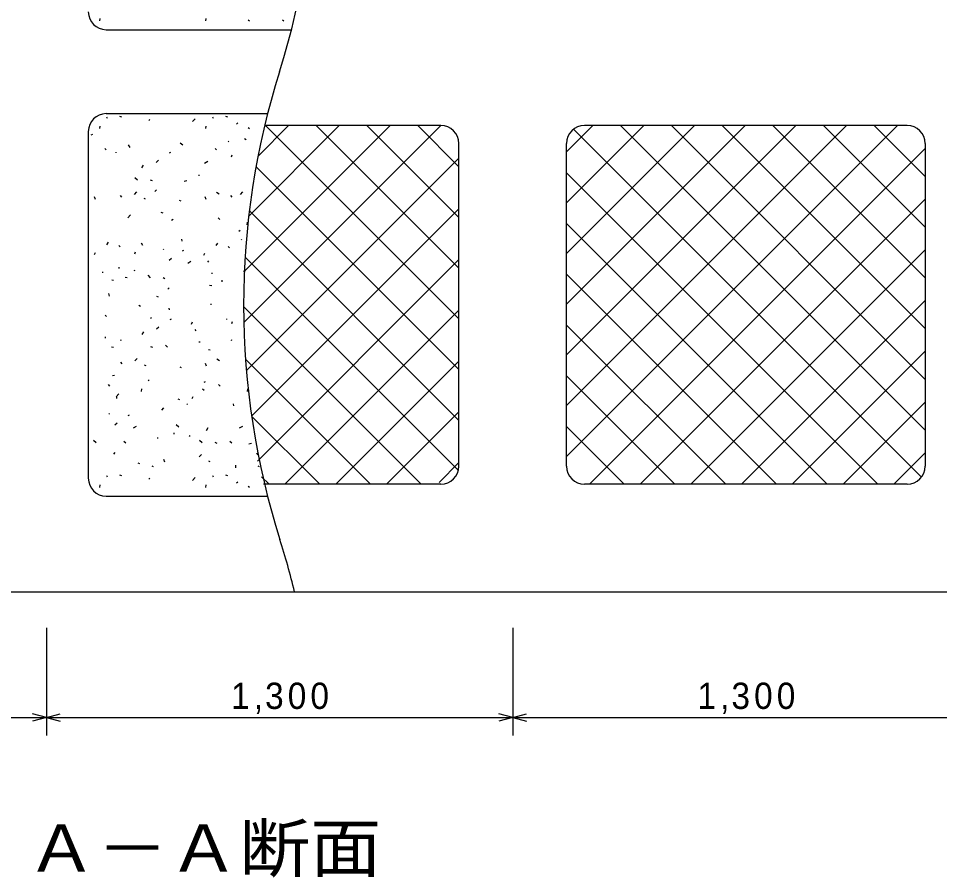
# Model space of a CAD drawing. Units: millimetres at full size, sheet at 1:20. Extents: x -7610 to 7610, y -5340 to 5340.
# Drawn here: x -5388 to -2820, y -2913 to -518 of the extents above; entities that cross this region are included whole.
import ezdxf
from ezdxf.enums import TextEntityAlignment as Align

# ---------------------------------------------------------------- set-up
doc = ezdxf.new("R2010")
doc.units = ezdxf.units.MM
doc.header["$LTSCALE"] = 20
for name, color, linetype in [('0-0_枠', 5, 'Continuous'), ('0-1_菱形金網', 4, 'Continuous'), ('0-5_分割線', 7, 'Continuous'), ('0-6_寸法', 7, 'Continuous'), ('0-8_ハッチング', 3, 'Continuous'), ('2-9_表題', 3, 'Continuous')]:
    doc.layers.add(name, color=color, linetype=linetype)
doc.styles.add('HGPｺﾞｼｯｸE', font='')
doc.styles.get('HGPｺﾞｼｯｸE').set_extended_font_data('HGPｺﾞｼｯｸE')

msp = doc.modelspace()

# ---------------------------------------------------------------- linework, layer by layer
at = {"layer": '0-0_枠'}
for p, q in [((-5143, -549.37), (-4626.71, -549.37)), ((-5143, -783.37), (-4693.29, -783.37)), ((-4210, -816.37), (-4701.4, -816.37)), ((-2910, -816.37), (-3810, -816.37)), ((-5193, -833.37), (-5193, -1799.37)), ((-4160, -1766.37), (-4160, -866.37)), ((-3860, -1766.37), (-3860, -866.37)), ((-2860, -866.37), (-2860, -1766.37)), ((-4210, -1816.37), (-4704.31, -1816.37)), ((-2910, -1816.37), (-3810, -1816.37)), ((-5143, -1849.37), (-4695.06, -1849.37)), ((-6760, -2116.37), (-2018.29, -2116.37))]:
    msp.add_line(p, q, dxfattribs=at)
for centre, start, end in [((-5143, -499.37), 180, 270), ((-5143, -833.37), 90, 180), ((-4210, -866.37), 0, 90), ((-3810, -866.37), 90, 180), ((-2910, -866.37), 0, 90), ((-4210, -1766.37), 270, 0), ((-3810, -1766.37), 180, 270), ((-2910, -1766.37), 270, 0), ((-5143, -1799.37), 180, 270)]:
    msp.add_arc(centre, 50, start, end, dxfattribs=at)
at = {"layer": '0-1_菱形金網'}
for p, q in [((-4759.45, -1365.33), (-4210.24, -816.13)), ((-4757.96, -1222.42), (-4351.91, -816.37)), ((-4745.78, -1068.83), (-4493.33, -816.37)), ((-4719.82, -901.44), (-4634.75, -816.37)), ((-4699.06, -816.37), (-4160, -1355.43)), ((-4557.64, -816.37), (-4160, -1214.01)), ((-4416.22, -816.37), (-4160, -1072.59)), ((-4274.79, -816.37), (-4160, -931.17)), ((-3860, -1597.26), (-3079.12, -816.37)), ((-3860, -1738.68), (-2937.69, -816.37)), ((-3860, -1455.84), (-3220.54, -816.37)), ((-3860, -1314.42), (-3361.96, -816.37)), ((-3860, -890.15), (-3786.22, -816.37)), ((-3860, -1031.57), (-3644.8, -816.37)), ((-3860, -1172.99), (-3503.38, -816.37)), ((-3709.11, -816.37), (-2860, -1665.48)), ((-3567.69, -816.37), (-2860, -1524.06)), ((-3426.27, -816.37), (-2860, -1382.64)), ((-3284.85, -816.37), (-2860, -1241.22)), ((-3143.42, -816.37), (-2860, -1099.8)), ((-3002, -816.37), (-2860, -958.38)), ((-3840.3, -826.6), (-2870.23, -1796.68)), ((-3796.27, -1816.37), (-2860, -880.1)), ((-4752.23, -1499.54), (-4160, -907.31)), ((-4725.46, -931.4), (-4160, -1496.85)), ((-3860, -948.33), (-2991.95, -1816.37)), ((-3654.85, -1816.37), (-2860, -1021.52)), ((-4737.66, -1626.39), (-4160, -1048.73)), ((-4744.05, -1054.22), (-4160, -1638.28)), ((-3860, -1089.75), (-3133.37, -1816.37)), ((-3513.43, -1816.37), (-2860, -1162.94)), ((-4755.93, -1183.77), (-4161.43, -1778.26)), ((-4721.6, -1751.75), (-4160, -1190.15)), ((-3860, -1231.17), (-3274.79, -1816.37)), ((-3372.01, -1816.37), (-2860, -1304.37)), ((-4759.99, -1321.12), (-4264.74, -1816.37)), ((-4644.8, -1816.37), (-4160, -1331.57)), ((-3860, -1372.59), (-3416.22, -1816.37)), ((-3230.59, -1816.37), (-2860, -1445.79)), ((-4754.69, -1467.85), (-4406.17, -1816.37)), ((-4503.38, -1816.37), (-4160, -1472.99)), ((-3860, -1514.01), (-3557.64, -1816.37)), ((-3089.17, -1816.37), (-2860, -1587.21)), ((-4361.96, -1816.37), (-4160, -1614.42)), ((-4737.68, -1626.28), (-4547.59, -1816.37)), ((-3860, -1655.43), (-3699.06, -1816.37)), ((-2947.74, -1816.37), (-2860, -1728.63)), ((-4215.27, -1811.11), (-4160, -1755.84)), ((-4710.06, -1795.33), (-4689.01, -1816.37))]:
    msp.add_line(p, q, dxfattribs=at)
at = {"layer": '0-5_分割線'}
for centre, start, end in [((-6722.5, -16.37), 342.50768, 17.49232), ((-2597.5, -1316.37), 162.50768, 197.60244), ((-6721.25, -2620.34), 13.47649, 17.49232)]:
    msp.add_arc(centre, 2162.5, start, end, dxfattribs=at)
at = {"layer": '0-6_寸法'}
for p, q in [((-5310, -2216.37), (-5310, -2516.37)), ((-4010, -2216.37), (-4010, -2516.37)), ((-5310, -2466.37), (-5348.64, -2456.02)), ((-5310, -2466.37), (-5271.36, -2456.02)), ((-4010, -2466.37), (-4048.64, -2456.02)), ((-4010, -2466.37), (-3971.36, -2456.02)), ((-6610, -2466.37), (-5310, -2466.37)), ((-5310, -2466.37), (-5348.64, -2476.73)), ((-5310, -2466.37), (-5271.36, -2476.73)), ((-5310, -2466.37), (-4010, -2466.37)), ((-4010, -2466.37), (-4048.64, -2476.73)), ((-4010, -2466.37), (-3971.36, -2476.73)), ((-4010, -2466.37), (-2710, -2466.37))]:
    msp.add_line(p, q, dxfattribs=at)
at = {"layer": '0-8_ハッチング'}
for p, q in [((-5160.72, -525.13), (-5160.09, -518.22)), ((-4865.16, -525.13), (-4864.53, -518.22)), ((-4747.62, -521.99), (-4743.85, -524.51)), ((-4651.46, -521.99), (-4647.69, -524.51)), ((-5142.49, -792.45), (-5140.61, -795.59)), ((-5106.04, -789.94), (-5100.38, -791.82)), ((-4846.93, -792.45), (-4845.05, -795.59)), ((-4810.48, -789.94), (-4804.82, -791.82)), ((-5160.72, -825.13), (-5160.09, -818.22)), ((-5024.33, -802.51), (-5021.81, -799.36)), ((-4902.24, -805.65), (-4895.33, -797.48)), ((-4865.16, -825.13), (-4864.53, -818.22)), ((-4780.31, -812.56), (-4775.91, -809.42)), ((-5184.6, -842.73), (-5180.21, -840.22)), ((-4747.62, -821.99), (-4743.85, -824.51)), ((-5081.95, -870.72), (-5077.55, -877.63)), ((-4936.76, -865.06), (-4929.84, -870.09)), ((-4802.88, -860.03), (-4801.62, -861.92)), ((-4757.47, -852.49), (-4753.07, -855.63)), ((-5147.38, -880.77), (-5143.6, -884.54)), ((-5116.58, -890.83), (-5116.58, -892.72)), ((-4966.3, -892.72), (-4962.52, -890.83)), ((-4839.33, -880.77), (-4835.56, -884.54)), ((-4794.08, -903.4), (-4792.19, -898.37)), ((-5004.01, -919.11), (-4997.09, -913.46)), ((-4868.87, -921.63), (-4860.07, -915.97)), ((-5044.23, -934.83), (-5039.21, -926.66)), ((-5063.09, -961.23), (-5056.18, -968.14)), ((-5020.35, -967.51), (-5015.32, -970.03)), ((-4925.44, -971.91), (-4918.53, -970.03)), ((-4885.84, -954.94), (-4882.7, -954.94)), ((-5003.38, -995.8), (-5007.15, -1000.2)), ((-5176.29, -1014.65), (-5173.77, -1021.57)), ((-5104.64, -1011.51), (-5100.86, -1015.91)), ((-5064.35, -1008.37), (-5058.06, -1001.45)), ((-5038.58, -1019.05), (-5034.18, -1020.94)), ((-4939.27, -1024.71), (-4934.87, -1026.59)), ((-4868.24, -1014.65), (-4865.73, -1021.57)), ((-4835.56, -1002.71), (-4828.65, -1007.11)), ((-4796.59, -1011.51), (-4792.82, -1015.91)), ((-4768.79, -1008.37), (-4762.5, -1001.45)), ((-5082.57, -1073.73), (-5075.66, -1065.56)), ((-4990.81, -1058.02), (-4985.15, -1059.91)), ((-4960.64, -1080.65), (-4956.24, -1077.5)), ((-4831.16, -1073.73), (-4826.76, -1078.13)), ((-4749.93, -1093.22), (-4749.3, -1086.3)), ((-4773.81, -1110.82), (-4769.41, -1108.3)), ((-5141.47, -1148.7), (-5136.44, -1141.78)), ((-5108.16, -1151.21), (-5104.39, -1154.98)), ((-5045.88, -1143.5), (-5041.48, -1150.42)), ((-4933.37, -1133.45), (-4932.74, -1138.48)), ((-4836.58, -1151.05), (-4831.55, -1144.13)), ((-4803.27, -1153.56), (-4799.5, -1157.33)), ((-4766.81, -1132.82), (-4765.55, -1134.71)), ((-5175.41, -1175.72), (-5172.9, -1170.07)), ((-5062.9, -1173.84), (-5061.02, -1168.81)), ((-4984.28, -1159.85), (-4983.03, -1162.36)), ((-4930.23, -1165.5), (-4926.46, -1163.62)), ((-4870.52, -1178.07), (-4868.01, -1172.42)), ((-4967.94, -1191.9), (-4961.03, -1186.25)), ((-4915.77, -1200.07), (-4906.97, -1195.04)), ((-4861.09, -1193.79), (-4857.95, -1196.93)), ((-5154.67, -1225.38), (-5151.53, -1225.38)), ((-5108.16, -1211.55), (-5108.16, -1215.32)), ((-5064.16, -1221.61), (-5062.9, -1219.09)), ((-4849.78, -1227.73), (-4846.64, -1227.73)), ((-4759.27, -1223.96), (-4758.01, -1221.44)), ((-5127.64, -1246.75), (-5123.24, -1247.38)), ((-5089.93, -1239.2), (-5084.9, -1239.83)), ((-5027.02, -1234.01), (-5020.11, -1240.93)), ((-4984.28, -1240.3), (-4979.26, -1242.81)), ((-4822.75, -1249.1), (-4818.35, -1249.73)), ((-4967.31, -1268.58), (-4971.09, -1272.98)), ((-4854.81, -1261.04), (-4848.52, -1262.3)), ((-5137.07, -1285.09), (-5134.56, -1292)), ((-5002.51, -1291.84), (-4998.11, -1293.72)), ((-5051.91, -1316.96), (-5047.51, -1320.1)), ((-4968.32, -1325.13), (-4967.69, -1330.16)), ((-4852.67, -1314.44), (-4849.52, -1314.44)), ((-5146.25, -1345.24), (-5142.48, -1349.01)), ((-5019.23, -1351.53), (-5017.97, -1354.04)), ((-4965.18, -1357.18), (-4961.4, -1355.3)), ((-4807.41, -1355.3), (-4807.41, -1357.18)), ((-5002.89, -1383.58), (-4995.97, -1377.92)), ((-4905.46, -1369.75), (-4902.95, -1364.1)), ((-4896.04, -1385.47), (-4892.89, -1388.61)), ((-4792.96, -1367.87), (-4791.07, -1362.84)), ((-5146.25, -1405.58), (-5146.25, -1409.35)), ((-5043.11, -1399.29), (-5038.08, -1391.12)), ((-5128.03, -1433.24), (-5123, -1433.86)), ((-5102.26, -1415.64), (-5101, -1413.12)), ((-5019.23, -1431.98), (-5014.2, -1434.49)), ((-4977.75, -1428.84), (-4972.09, -1433.86)), ((-4884.72, -1419.41), (-4881.58, -1419.41)), ((-4794.21, -1415.64), (-4792.96, -1413.12)), ((-4857.7, -1440.78), (-4853.3, -1441.41)), ((-5103.51, -1475.98), (-5099.74, -1480.38)), ((-5063.23, -1472.83), (-5056.94, -1465.92)), ((-5037.46, -1483.52), (-5033.06, -1485.4)), ((-4938.15, -1489.17), (-4933.75, -1491.06)), ((-4867.12, -1479.12), (-4864.61, -1486.03)), ((-4834.44, -1467.18), (-4827.53, -1471.58)), ((-5125.51, -1513.69), (-5119.86, -1512.43)), ((-5138.08, -1538.2), (-5133.68, -1542.6)), ((-5026.14, -1525), (-5024.26, -1528.14)), ((-4870.27, -1531.92), (-4865.87, -1530.03)), ((-4830.04, -1538.2), (-4825.64, -1542.6)), ((-5115.46, -1572.77), (-5107.91, -1563.97)), ((-5044.37, -1557.69), (-5043.74, -1550.77)), ((-4874.67, -1550.77), (-4869.64, -1554.54)), ((-4748.81, -1557.69), (-4748.18, -1550.77)), ((-5114.84, -1573.72), (-5114.84, -1577.49)), ((-4943.88, -1578.75), (-4938.85, -1580.63)), ((-4918.11, -1591.95), (-4916.85, -1593.83)), ((-4903.58, -1577.17), (-4900.44, -1572.14)), ((-4987.87, -1610.18), (-4982.85, -1603.26)), ((-4789.11, -1592.58), (-4788.48, -1597.6)), ((-5135.58, -1618.97), (-5134.32, -1621.49)), ((-5081.53, -1624.63), (-5077.75, -1622.75)), ((-5119.24, -1651.03), (-5112.32, -1645.37)), ((-5067.07, -1659.2), (-5058.27, -1654.17)), ((-4948.28, -1649.77), (-4940.73, -1656.69)), ((-4863.9, -1666.74), (-4858.87, -1658.57)), ((-4771.51, -1659.2), (-4762.71, -1654.17)), ((-5178.32, -1693.14), (-5171.41, -1700.06)), ((-5001.07, -1686.86), (-4997.93, -1686.86)), ((-4954.56, -1673.03), (-4954.56, -1676.8)), ((-4910.56, -1683.09), (-4909.31, -1680.57)), ((-4882.76, -1693.14), (-4875.84, -1700.06)), ((-5094.1, -1696.28), (-5088.44, -1701.31)), ((-4840.02, -1699.43), (-4834.99, -1701.94)), ((-4798.53, -1696.28), (-4792.88, -1701.31)), ((-4745.11, -1703.83), (-4738.2, -1701.94)), ((-5118.61, -1727.71), (-5122.38, -1732.11)), ((-4884.02, -1740.28), (-4877.73, -1733.37)), ((-4723.74, -1728.97), (-4721.23, -1734)), ((-5054.5, -1756.62), (-5050.1, -1758.51)), ((-5016.16, -1764.79), (-5012.39, -1767.31)), ((-4983.47, -1746.57), (-4980.96, -1753.48)), ((-4858.25, -1750.97), (-4853.85, -1752.85)), ((-4782.19, -1771.08), (-4781.56, -1763.54)), ((-4720.6, -1764.79), (-4716.83, -1767.31)), ((-5142.49, -1792.45), (-5140.61, -1795.59)), ((-5106.04, -1789.94), (-5100.38, -1791.82)), ((-4846.93, -1792.45), (-4845.05, -1795.59)), ((-4810.48, -1789.94), (-4804.82, -1791.82)), ((-5160.72, -1825.13), (-5160.09, -1818.22)), ((-5024.33, -1802.51), (-5021.81, -1799.36)), ((-4902.24, -1805.65), (-4895.33, -1797.48)), ((-4865.16, -1825.13), (-4864.53, -1818.22)), ((-4780.31, -1812.56), (-4775.91, -1809.42)), ((-4747.62, -1821.99), (-4743.85, -1824.51))]:
    msp.add_line(p, q, dxfattribs=at)

# ---------------------------------------------------------------- texts
at = {"layer": '0-6_寸法', "color": 3, "char_height": 73.31, "attachment_point": 7, "style": 'HGPｺﾞｼｯｸE'}
for insert in [(-4795, -2456.37), (-3495, -2456.37)]:
    msp.add_mtext('\\T1.22;\\W0.95;1,300', dxfattribs=dict(at, insert=insert))
at = {"layer": '2-9_表題', "color": 6, "style": 'HGPｺﾞｼｯｸE', "width": 1.1}
msp.add_text('Ａ－Ａ断面', height=132, dxfattribs=at).set_placement((-5366.58, -2936.34), align=Align.BOTTOM_LEFT)

doc.saveas('drawing.dxf')
